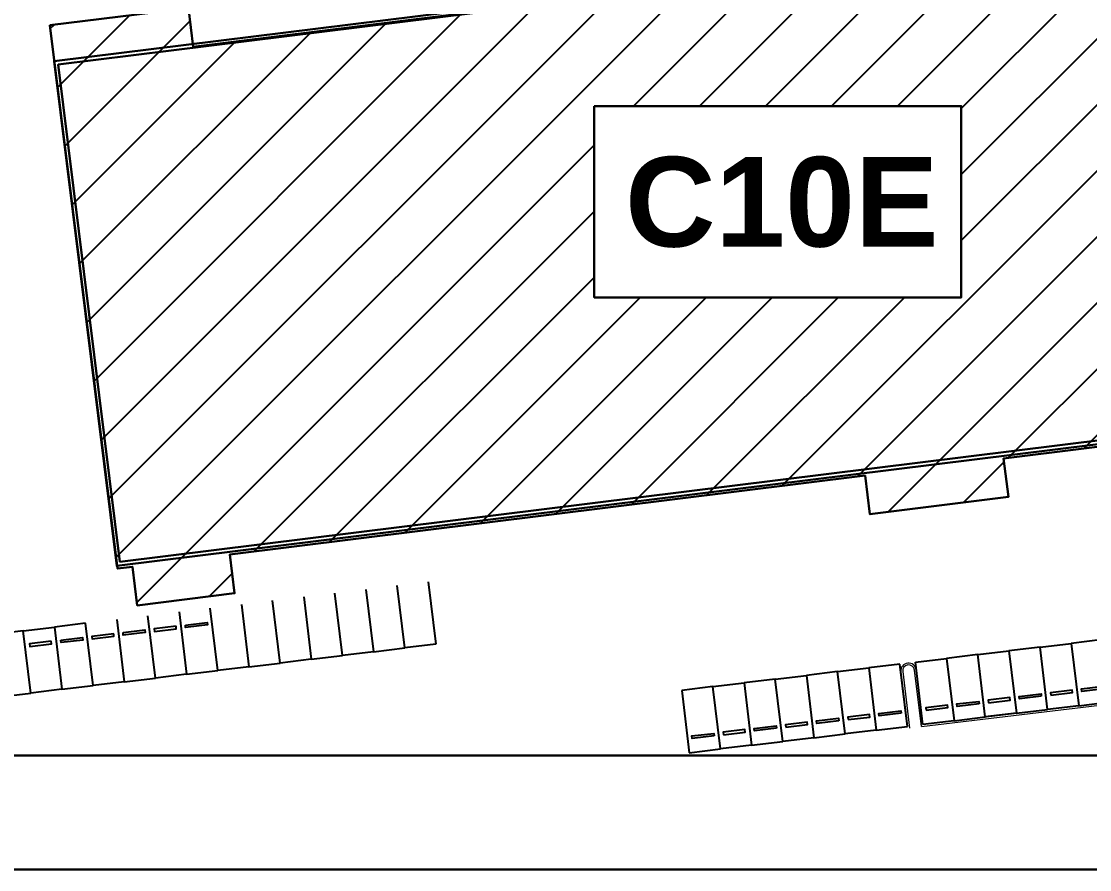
# Model space of a CAD drawing. Extents: x -15449 to 527173, y -170839 to 146543.
# Drawn here: x 15512.69 to 15541.28, y 7776.6 to 7799.3 of the extents above; entities that cross this region are included whole.
import ezdxf

# ---------------------------------------------------------------- set-up
doc = ezdxf.new("R2010")
doc.units = 0
doc.header["$LTSCALE"] = 8
doc.layers.get('0').update_dxf_attribs({"color": 1, "linetype": 'CONTINUOUS'})
doc.layers.add('A-RC WALL', color=7, linetype='CONTINUOUS')
doc.layers.add('X-F10A-LAY-S0-00-ASITE-001_EXTG_ROOF$0$A-PARKING-LOT', color=8, linetype='CONTINUOUS')
for name, color, linetype, lineweight in [('G-ANNO-TTLB', 7, 'CONTINUOUS', 9), ('Micron SGP Titleblock CAD template EDI$0$G-ANNO-TTLB', 7, 'CONTINUOUS', 30), ('X-F10A-LAY-S0-00-ASITE-001_EXTG_ROOF$0$A-_ROAD----_E', 9, 'CONTINUOUS', 20)]:
    doc.layers.add(name, color=color, linetype=linetype, lineweight=lineweight)
doc.styles.add('Arial Unicode MS_B', font='', dxfattribs={"height": 1.8})
doc.styles.get('Arial Unicode MS_B').set_extended_font_data('Arial Unicode MS', bold=True)

# ---------------------------------------------------------------- blocks, each defined once
blk = doc.blocks.new('A$Cf1db08be')
at = {"layer": 'A-RC WALL'}
h = blk.add_hatch(dxfattribs=at)
h.set_pattern_fill('ANSI31', color=256, scale=10)
h.set_pattern_definition([(45, (-268.9758, -185.7096), (-0.8838835, 0.8838835), [])])
h.paths.add_polyline_path([(45.21, 18.969), (45.081, 20.003), (41.375, 19.542), (43.185, 5.002), (43.585, 5.052), (43.713, 4.018), (46.319, 4.342), (46.19, 5.376), (63.194, 7.492), (63.323, 6.458), (67.029, 6.919), (66.9, 7.953), (84.738, 10.172), (84.276, 13.878), (83.243, 13.75), (82.331, 21.078), (83.365, 21.207), (83.057, 23.679), (61.218, 20.961), (61.089, 21.995), (57.383, 21.534), (57.512, 20.5)])
h.paths.add_polyline_path([(55.942, 17.38), (65.767, 17.38), (65.767, 12.259), (55.942, 12.259)], flags=16)
h.paths.add_polyline_path([(64.091, 32.05), (60.79, 31.639), (62.104, 21.072), (65.406, 21.482)])
h.paths.add_polyline_path([(63.654, 28.22), (63.999, 25.264), (62.88, 25.133), (62.535, 28.09)], flags=16)
h.paths.add_polyline_path([(75.296, 33.444), (72.787, 33.132), (74.101, 22.575), (76.61, 22.887)])
h.paths.add_polyline_path([(75.053, 29.365), (75.398, 26.408), (74.279, 26.277), (73.934, 29.234)], flags=16)
h.paths.add_polyline_path([(56.15, 12.959), (65.722, 12.959), (65.722, 16.68), (56.15, 16.68)], flags=8)
h.paths.add_polyline_path([(62.76, 27.953), (63.065, 25.344), (63.758, 25.425), (63.454, 28.034)], flags=8)
h.paths.add_polyline_path([(74.16, 29.098), (74.464, 26.489), (75.157, 26.57), (74.853, 29.179)], flags=8)
blk.add_line((94.333, 0.001), (0, 0.001))
for points in [[(0, 71.334), (94.333, 71.334), (94.333, 0.001), (0, 0.001)], [(41.375, 19.542), (45.081, 20.003), (45.21, 18.969), (57.512, 20.5), (57.383, 21.534), (61.089, 21.995), (61.218, 20.961), (83.057, 23.679), (83.365, 21.207), (82.331, 21.078), (83.243, 13.75), (84.276, 13.878), (84.738, 10.172), (66.9, 7.953), (67.029, 6.919), (63.323, 6.458), (63.194, 7.492), (46.19, 5.376), (46.319, 4.342), (43.713, 4.018), (43.585, 5.052), (43.185, 5.002)], [(41.375, 19.542), (45.081, 20.003), (45.21, 18.969), (57.512, 20.5), (57.383, 21.534), (61.089, 21.995), (61.218, 20.961), (83.057, 23.679), (83.365, 21.207), (82.331, 21.078), (83.243, 13.75), (84.276, 13.878), (84.738, 10.172), (66.9, 7.953), (67.029, 6.919), (63.323, 6.458), (63.194, 7.492), (46.19, 5.376), (46.319, 4.342), (43.713, 4.018), (43.585, 5.052), (43.185, 5.002)], [(55.942, 17.38), (65.767, 17.38), (65.767, 12.259), (55.942, 12.259)], [(55.942, 17.38), (65.767, 17.38), (65.767, 12.259), (55.942, 12.259)]]:
    blk.add_lwpolyline(points, close=True)
at = {"elevation": 0}
for points in [[(84.683, 10.227), (43.163, 5.073), (41.486, 18.58), (82.007, 23.61), (83.683, 10.103)], [(83.571, 10.19), (43.25, 5.185), (41.599, 18.492), (81.919, 23.497)]]:
    blk.add_lwpolyline(points, dxfattribs=at)
at = {"layer": 'X-F10A-LAY-S0-00-ASITE-001_EXTG_ROOF$0$A-_ROAD----_E'}
for p, q in [((64.743, 0.829), (64.567, 2.289)), ((64.15, 2.238), (64.326, 0.779)), ((64.2, 2.245), (64.382, 0.735)), ((64.699, 0.773), (64.517, 2.283)), ((64.699, 0.773), (76.476, 2.195)), ((64.743, 0.829), (76.42, 2.239))]:
    blk.add_line(p, q, dxfattribs=at)
for radius in [0.21, 0.16]:
    blk.add_arc((64.358, 2.264), radius, 6.8832, 186.8832, dxfattribs=at)
at = {"layer": 'X-F10A-LAY-S0-00-ASITE-001_EXTG_ROOF$0$A-PARKING-LOT'}
for p, q in [((51.503, 4.647), (51.705, 2.979)), ((49.203, 2.677), (49.001, 4.345)), ((49.203, 2.677), (49.001, 4.345)), ((49.835, 4.446), (50.037, 2.777)), ((49.835, 4.446), (50.037, 2.777)), ((50.871, 2.878), (50.669, 4.546)), ((50.871, 2.878), (50.669, 4.546)), ((46.499, 4.043), (46.7, 2.375)), ((46.499, 4.043), (46.7, 2.375)), ((47.534, 2.475), (47.333, 4.144)), ((47.534, 2.475), (47.333, 4.144)), ((48.167, 4.244), (48.368, 2.576)), ((48.167, 4.244), (48.368, 2.576)), ((44.198, 2.073), (43.997, 3.741)), ((44.198, 2.073), (43.997, 3.741)), ((44.831, 3.841), (45.032, 2.173)), ((44.831, 3.841), (45.032, 2.173)), ((45.866, 2.274), (45.665, 3.942)), ((45.866, 2.274), (45.665, 3.942)), ((40.66, 3.338), (41.494, 3.439)), ((42.328, 3.539), (41.494, 3.439)), ((41.494, 3.439), (41.696, 1.771)), ((41.494, 3.439), (41.696, 1.771)), ((42.53, 1.871), (42.328, 3.539)), ((42.53, 1.871), (42.328, 3.539)), ((43.162, 3.64), (43.364, 1.972)), ((43.162, 3.64), (43.364, 1.972)), ((40.66, 3.338), (39.826, 3.237)), ((40.861, 1.67), (40.66, 3.338)), ((40.861, 1.67), (40.66, 3.338)), ((50.037, 2.777), (50.871, 2.878)), ((51.705, 2.979), (50.871, 2.878)), ((67.878, 2.9), (67.044, 2.799)), ((67.878, 2.9), (68.712, 3.001)), ((68.079, 1.232), (67.878, 2.9)), ((68.079, 1.232), (67.878, 2.9)), ((69.546, 3.101), (68.712, 3.001)), ((68.712, 3.001), (68.913, 1.333)), ((68.712, 3.001), (68.913, 1.333)), ((48.368, 2.576), (47.534, 2.475)), ((48.368, 2.576), (49.203, 2.677)), ((50.037, 2.777), (49.203, 2.677)), ((64.541, 2.497), (65.375, 2.598)), ((66.21, 2.699), (65.375, 2.598)), ((65.375, 2.598), (65.577, 0.93)), ((65.375, 2.598), (65.577, 0.93)), ((66.21, 2.699), (67.044, 2.799)), ((66.411, 1.031), (66.21, 2.699)), ((66.411, 1.031), (66.21, 2.699)), ((67.044, 2.799), (67.245, 1.131)), ((67.044, 2.799), (67.245, 1.131)), ((46.7, 2.375), (45.866, 2.274)), ((46.7, 2.375), (47.534, 2.475)), ((62.456, 2.246), (63.29, 2.346)), ((64.124, 2.447), (63.29, 2.346)), ((63.29, 2.346), (63.492, 0.678)), ((63.29, 2.346), (63.492, 0.678)), ((64.326, 0.779), (64.124, 2.447)), ((64.743, 0.829), (64.541, 2.497)), ((43.364, 1.972), (44.198, 2.073)), ((45.032, 2.173), (44.198, 2.073)), ((45.032, 2.173), (45.866, 2.274)), ((60.788, 2.044), (59.954, 1.944)), ((60.788, 2.044), (61.622, 2.145)), ((60.989, 0.376), (60.788, 2.044)), ((60.989, 0.376), (60.788, 2.044)), ((62.456, 2.246), (61.622, 2.145)), ((61.622, 2.145), (61.823, 0.477)), ((61.622, 2.145), (61.823, 0.477)), ((62.658, 0.577), (62.456, 2.246)), ((62.658, 0.577), (62.456, 2.246)), ((41.696, 1.771), (40.861, 1.67)), ((41.696, 1.771), (42.53, 1.871)), ((43.364, 1.972), (42.53, 1.871)), ((59.12, 1.843), (58.286, 1.742)), ((58.286, 1.742), (58.487, 0.074)), ((58.286, 1.742), (58.487, 0.074)), ((59.12, 1.843), (59.954, 1.944)), ((59.321, 0.175), (59.12, 1.843)), ((59.321, 0.175), (59.12, 1.843)), ((59.954, 1.944), (60.155, 0.275)), ((59.954, 1.944), (60.155, 0.275)), ((40.027, 1.569), (40.861, 1.67)), ((68.913, 1.333), (69.747, 1.433)), ((67.245, 1.131), (68.079, 1.232)), ((68.913, 1.333), (68.079, 1.232)), ((65.577, 0.93), (64.743, 0.829)), ((65.577, 0.93), (66.411, 1.031)), ((67.245, 1.131), (66.411, 1.031)), ((61.823, 0.477), (62.658, 0.577)), ((63.492, 0.678), (62.658, 0.577)), ((63.492, 0.678), (64.326, 0.779)), ((60.155, 0.275), (60.989, 0.376)), ((61.823, 0.477), (60.989, 0.376)), ((58.487, 0.074), (59.321, 0.175)), ((60.155, 0.275), (59.321, 0.175))]:
    blk.add_line(p, q, dxfattribs=at)
for points in [[(44.75, 3.459), (44.166, 3.389), (44.174, 3.322), (44.758, 3.393)], [(45, 3.49), (45.584, 3.56), (45.592, 3.493), (45.008, 3.423)], [(41.664, 3.087), (42.247, 3.157), (42.256, 3.091), (41.672, 3.02)], [(43.082, 3.258), (42.498, 3.188), (42.506, 3.121), (43.09, 3.191)], [(43.332, 3.288), (43.916, 3.359), (43.924, 3.292), (43.34, 3.221)], [(41.413, 3.057), (40.83, 2.986), (40.838, 2.919), (41.421, 2.99)], [(68.16, 1.614), (68.744, 1.684), (68.736, 1.751), (68.152, 1.681)], [(69.578, 1.785), (68.994, 1.715), (68.986, 1.781), (69.57, 1.852)], [(66.242, 1.382), (65.658, 1.312), (65.65, 1.379), (66.234, 1.449)], [(66.492, 1.413), (67.076, 1.483), (67.068, 1.55), (66.484, 1.479)], [(67.91, 1.584), (67.326, 1.513), (67.318, 1.58), (67.902, 1.651)], [(64.156, 1.131), (63.572, 1.06), (63.564, 1.127), (64.148, 1.197)], [(64.824, 1.211), (65.407, 1.282), (65.399, 1.348), (64.816, 1.278)], [(61.07, 0.758), (61.654, 0.829), (61.646, 0.895), (61.062, 0.825)], [(62.488, 0.929), (61.904, 0.859), (61.896, 0.926), (62.48, 0.996)], [(62.738, 0.96), (63.322, 1.03), (63.314, 1.097), (62.73, 1.026)], [(59.152, 0.527), (58.568, 0.456), (58.56, 0.523), (59.144, 0.593)], [(59.402, 0.557), (59.986, 0.627), (59.978, 0.694), (59.394, 0.624)], [(60.82, 0.728), (60.236, 0.657), (60.228, 0.724), (60.812, 0.795)]]:
    blk.add_lwpolyline(points, close=True, dxfattribs=at)
at = {"layer": 'G-ANNO-TTLB', "color": 7, "style": 'Arial Unicode MS_B'}
blk.add_text('C10E', height=2.4, dxfattribs=at).set_placement((56.77, 13.62))
blk = doc.blocks.new('Micron SGP Titleblock CAD template EDI$0$MU_SGP_ANTitleblock_A1_Type01_v1_1 - A1-419101-sample')
at = {"layer": 'Micron SGP Titleblock CAD template EDI$0$G-ANNO-TTLB'}
blk.add_line((829, 309), (728.5, 309), dxfattribs=at)
blk.add_blockref('A$Cf1db08be', (731.583, 312.055))
blk = doc.blocks.new('Micron SGP Titleblock CAD template EDI')
at = {"layer": 'Micron SGP Titleblock CAD template EDI$0$G-ANNO-TTLB'}
blk.add_blockref('Micron SGP Titleblock CAD template EDI$0$MU_SGP_ANTitleblock_A1_Type01_v1_1 - A1-419101-sample', (-3.846, 118.854), dxfattribs=at)

msp = doc.modelspace()

# ---------------------------------------------------------------- block references
msp.add_blockref('Micron SGP Titleblock CAD template EDI', (14744.3378, 7348.7447))

doc.saveas('drawing.dxf')
